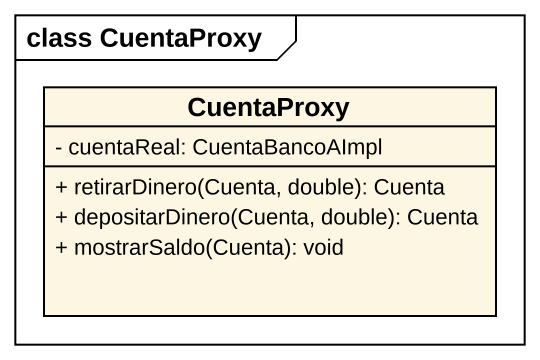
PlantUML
@startuml
mainframe class CuentaProxy
hide circle
hide empty members
skinparam classAttributeIconSize 0
class CuentaProxy {
  - cuentaReal: CuentaBancoAImpl
  + retirarDinero(Cuenta, double): Cuenta
  + depositarDinero(Cuenta, double): Cuenta
  + mostrarSaldo(Cuenta): void
}
@enduml
